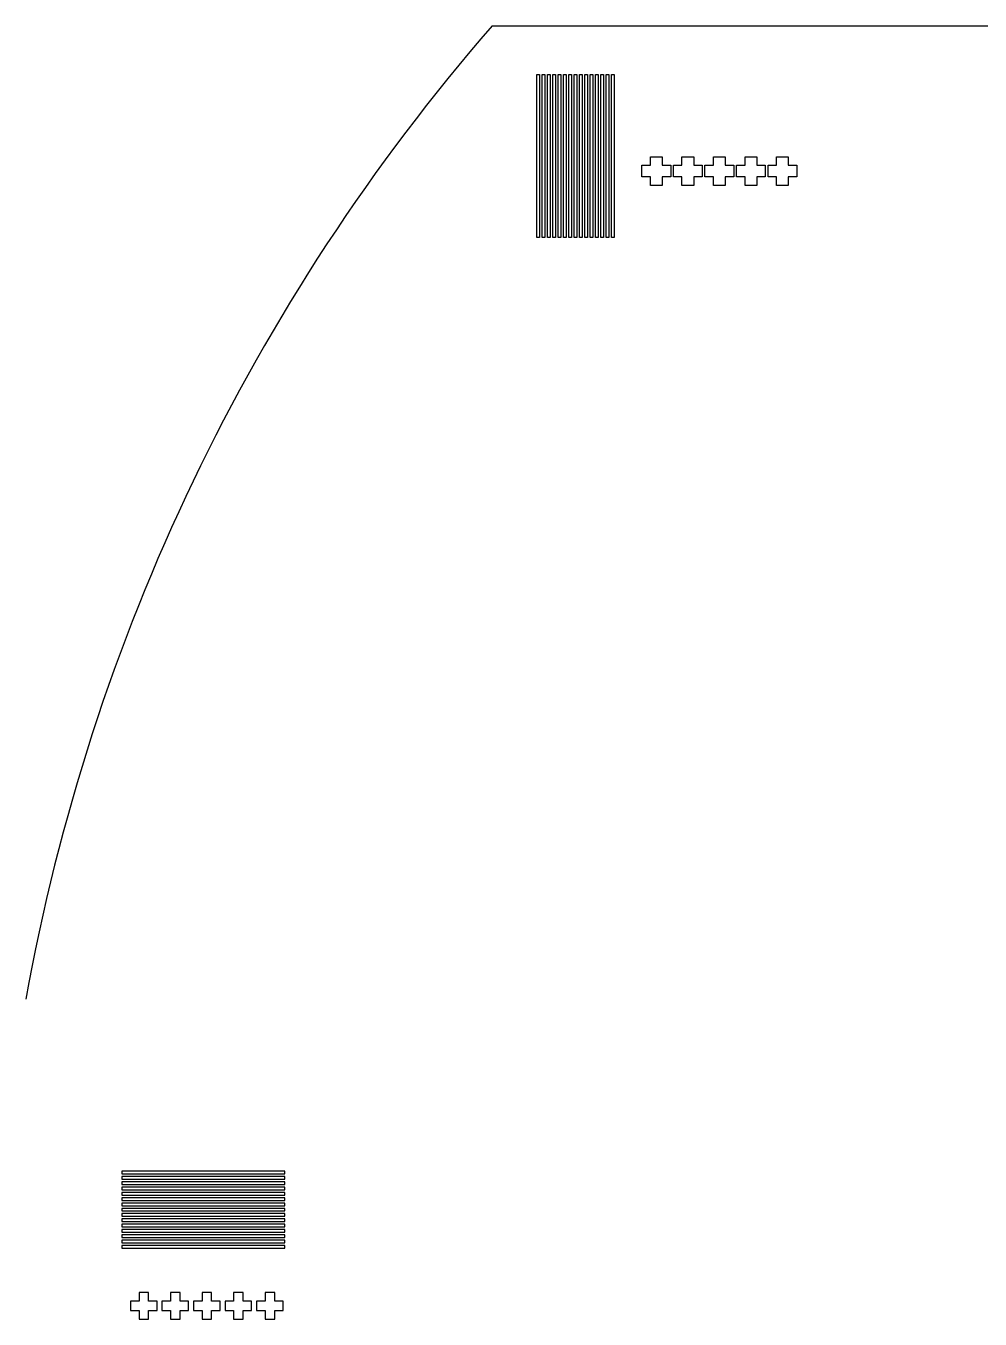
# Model space of a CAD drawing. Header units: millimetres. Extents: x 46777 to 318235, y 145162 to 336036.
# Drawn here: x 121777 to 139684, y 170895 to 195162 of the extents above; entities that cross this region are included whole.
import ezdxf

# ---------------------------------------------------------------- set-up
doc = ezdxf.new("R2010")
doc.units = ezdxf.units.MM

msp = doc.modelspace()

# ---------------------------------------------------------------- linework, layer by layer
at = {"color": 40, "true_color": 0xf8d731}
for p, q in [((130526, 195162), (188028, 195162)), ((130526, 195162), (188028, 195162)), ((130526, 195162), (188028, 195162)), ((130526, 195162), (188028, 195162)), ((133497, 192547), (133497, 192707)), ((133497, 192707), (133717, 192707)), ((133717, 192707), (133717, 192547)), ((134089, 192547), (134089, 192707)), ((134089, 192707), (134309, 192707)), ((134309, 192707), (134309, 192547)), ((134681, 192547), (134681, 192707)), ((134681, 192707), (134901, 192707)), ((134901, 192707), (134901, 192547)), ((135272, 192547), (135272, 192707)), ((135272, 192707), (135492, 192707)), ((135492, 192707), (135492, 192547)), ((135864, 192547), (135864, 192707)), ((135864, 192707), (136084, 192707)), ((136084, 192707), (136084, 192547)), ((133338, 192547), (133497, 192547)), ((133338, 192327), (133338, 192547)), ((133717, 192547), (133877, 192547)), ((133877, 192547), (133877, 192327)), ((133929, 192547), (134089, 192547)), ((133929, 192327), (133929, 192547)), ((134309, 192547), (134469, 192547)), ((134469, 192547), (134469, 192327)), ((134521, 192547), (134681, 192547)), ((134521, 192327), (134521, 192547)), ((134901, 192547), (135061, 192547)), ((135061, 192547), (135061, 192327)), ((135112, 192547), (135272, 192547)), ((135112, 192327), (135112, 192547)), ((135492, 192547), (135652, 192547)), ((135652, 192547), (135652, 192327)), ((135704, 192547), (135864, 192547)), ((135704, 192327), (135704, 192547)), ((136084, 192547), (136244, 192547)), ((136244, 192547), (136244, 192327)), ((133497, 192327), (133338, 192327)), ((133497, 192167), (133497, 192327)), ((133717, 192327), (133717, 192167)), ((133877, 192327), (133717, 192327)), ((134089, 192327), (133929, 192327)), ((134089, 192167), (134089, 192327)), ((134309, 192327), (134309, 192167)), ((134469, 192327), (134309, 192327)), ((134681, 192327), (134521, 192327)), ((134681, 192167), (134681, 192327)), ((134901, 192327), (134901, 192167)), ((135061, 192327), (134901, 192327)), ((135272, 192327), (135112, 192327)), ((135272, 192167), (135272, 192327)), ((135492, 192327), (135492, 192167)), ((135652, 192327), (135492, 192327)), ((135864, 192327), (135704, 192327)), ((135864, 192167), (135864, 192327)), ((136084, 192327), (136084, 192167)), ((136244, 192327), (136084, 192327)), ((133717, 192167), (133497, 192167)), ((134309, 192167), (134089, 192167)), ((134901, 192167), (134681, 192167)), ((135492, 192167), (135272, 192167)), ((136084, 192167), (135864, 192167))]:
    msp.add_line(p, q, dxfattribs=at)
for p, q in [((130526, 195162), (188028, 195162)), ((130526, 195162), (188028, 195162)), ((130526, 195162), (188028, 195162)), ((130526, 195162), (188028, 195162)), ((130526, 195162), (188028, 195162)), ((130526, 195162), (188028, 195162)), ((130526, 195162), (188028, 195162)), ((124080, 171395), (123900, 171395)), ((123900, 171395), (123900, 171235)), ((124080, 171235), (124080, 171395)), ((124671, 171395), (124491, 171395)), ((124491, 171395), (124491, 171235)), ((124671, 171235), (124671, 171395)), ((125263, 171395), (125083, 171395)), ((125083, 171395), (125083, 171235)), ((125263, 171235), (125263, 171395)), ((125855, 171395), (125675, 171395)), ((125675, 171395), (125675, 171235)), ((125855, 171235), (125855, 171395)), ((126446, 171395), (126266, 171395)), ((126266, 171395), (126266, 171235)), ((126446, 171235), (126446, 171395)), ((123900, 171235), (123740, 171235)), ((123740, 171235), (123740, 171055)), ((124240, 171235), (124080, 171235)), ((124240, 171055), (124240, 171235)), ((124491, 171235), (124331, 171235)), ((124331, 171235), (124331, 171055)), ((124831, 171235), (124671, 171235)), ((124831, 171055), (124831, 171235)), ((125083, 171235), (124923, 171235)), ((124923, 171235), (124923, 171055)), ((125423, 171235), (125263, 171235)), ((125423, 171055), (125423, 171235)), ((125675, 171235), (125515, 171235)), ((125515, 171235), (125515, 171055)), ((126014, 171235), (125855, 171235)), ((126014, 171055), (126014, 171235)), ((126266, 171235), (126106, 171235)), ((126106, 171235), (126106, 171055)), ((126606, 171235), (126446, 171235)), ((126606, 171055), (126606, 171235)), ((123740, 171055), (123900, 171055)), ((123900, 171055), (123900, 170895)), ((123900, 170895), (124080, 170895)), ((124080, 170895), (124080, 171055)), ((124080, 171055), (124240, 171055)), ((124331, 171055), (124491, 171055)), ((124491, 171055), (124491, 170895)), ((124491, 170895), (124671, 170895)), ((124671, 170895), (124671, 171055)), ((124671, 171055), (124831, 171055)), ((124923, 171055), (125083, 171055)), ((125083, 171055), (125083, 170895)), ((125083, 170895), (125263, 170895)), ((125263, 170895), (125263, 171055)), ((125263, 171055), (125423, 171055)), ((125515, 171055), (125675, 171055)), ((125675, 171055), (125675, 170895)), ((125675, 170895), (125855, 170895)), ((125855, 170895), (125855, 171055)), ((125855, 171055), (126014, 171055)), ((126106, 171055), (126266, 171055)), ((126266, 171055), (126266, 170895)), ((126266, 170895), (126446, 170895)), ((126446, 170895), (126446, 171055)), ((126446, 171055), (126606, 171055))]:
    msp.add_line(p, q)
for points in [[(131368, 191189), (131368, 194247), (131418, 194247), (131418, 191189)], [(131468, 191189), (131468, 194247), (131518, 194247), (131518, 191189)], [(131568, 191189), (131568, 194247), (131618, 194247), (131618, 191189)], [(131668, 191189), (131668, 194247), (131718, 194247), (131718, 191189)], [(131768, 191189), (131768, 194247), (131818, 194247), (131818, 191189)], [(131868, 191189), (131868, 194247), (131918, 194247), (131918, 191189)], [(131968, 191189), (131968, 194247), (132018, 194247), (132018, 191189)], [(132068, 191189), (132068, 194247), (132118, 194247), (132118, 191189)], [(132168, 191189), (132168, 194247), (132218, 194247), (132218, 191189)], [(132268, 191189), (132268, 194247), (132318, 194247), (132318, 191189)], [(132368, 191189), (132368, 194247), (132418, 194247), (132418, 191189)], [(132468, 191189), (132468, 194247), (132518, 194247), (132518, 191189)], [(132568, 191189), (132568, 194247), (132618, 194247), (132618, 191189)], [(132668, 191189), (132668, 194247), (132718, 194247), (132718, 191189)], [(132768, 191189), (132768, 194247), (132818, 194247), (132818, 191189)], [(123577, 173624), (126634, 173624), (126634, 173674), (123577, 173674)], [(123577, 173524), (126634, 173524), (126634, 173574), (123577, 173574)], [(123577, 173424), (126634, 173424), (126634, 173474), (123577, 173474)], [(123577, 173324), (126634, 173324), (126634, 173374), (123577, 173374)], [(123577, 173224), (126634, 173224), (126634, 173274), (123577, 173274)], [(123577, 173124), (126634, 173124), (126634, 173174), (123577, 173174)], [(123577, 173024), (126634, 173024), (126634, 173074), (123577, 173074)], [(123577, 172924), (126634, 172924), (126634, 172974), (123577, 172974)], [(123577, 172824), (126634, 172824), (126634, 172874), (123577, 172874)], [(123577, 172724), (126634, 172724), (126634, 172774), (123577, 172774)], [(123577, 172624), (126634, 172624), (126634, 172674), (123577, 172674)], [(123577, 172524), (126634, 172524), (126634, 172574), (123577, 172574)], [(123577, 172424), (126634, 172424), (126634, 172474), (123577, 172474)], [(123577, 172324), (126634, 172324), (126634, 172374), (123577, 172374)], [(123577, 172224), (126634, 172224), (126634, 172274), (123577, 172274)]]:
    msp.add_lwpolyline(points, close=True)
for points in [[(131368, 191189), (131368, 194247), (131418, 194247), (131418, 191189)], [(131468, 191189), (131468, 194247), (131518, 194247), (131518, 191189)], [(131568, 191189), (131568, 194247), (131618, 194247), (131618, 191189)], [(131668, 191189), (131668, 194247), (131718, 194247), (131718, 191189)], [(131768, 191189), (131768, 194247), (131818, 194247), (131818, 191189)], [(131868, 191189), (131868, 194247), (131918, 194247), (131918, 191189)], [(131968, 191189), (131968, 194247), (132018, 194247), (132018, 191189)], [(132068, 191189), (132068, 194247), (132118, 194247), (132118, 191189)], [(132168, 191189), (132168, 194247), (132218, 194247), (132218, 191189)], [(132268, 191189), (132268, 194247), (132318, 194247), (132318, 191189)], [(132368, 191189), (132368, 194247), (132418, 194247), (132418, 191189)], [(132468, 191189), (132468, 194247), (132518, 194247), (132518, 191189)], [(132568, 191189), (132568, 194247), (132618, 194247), (132618, 191189)], [(132668, 191189), (132668, 194247), (132718, 194247), (132718, 191189)], [(132768, 191189), (132768, 194247), (132818, 194247), (132818, 191189)]]:
    msp.add_lwpolyline(points, close=True, dxfattribs=at)
msp.add_arc((159277, 170162), 38100, 138.9917, 169.8183)

doc.saveas('drawing.dxf')
